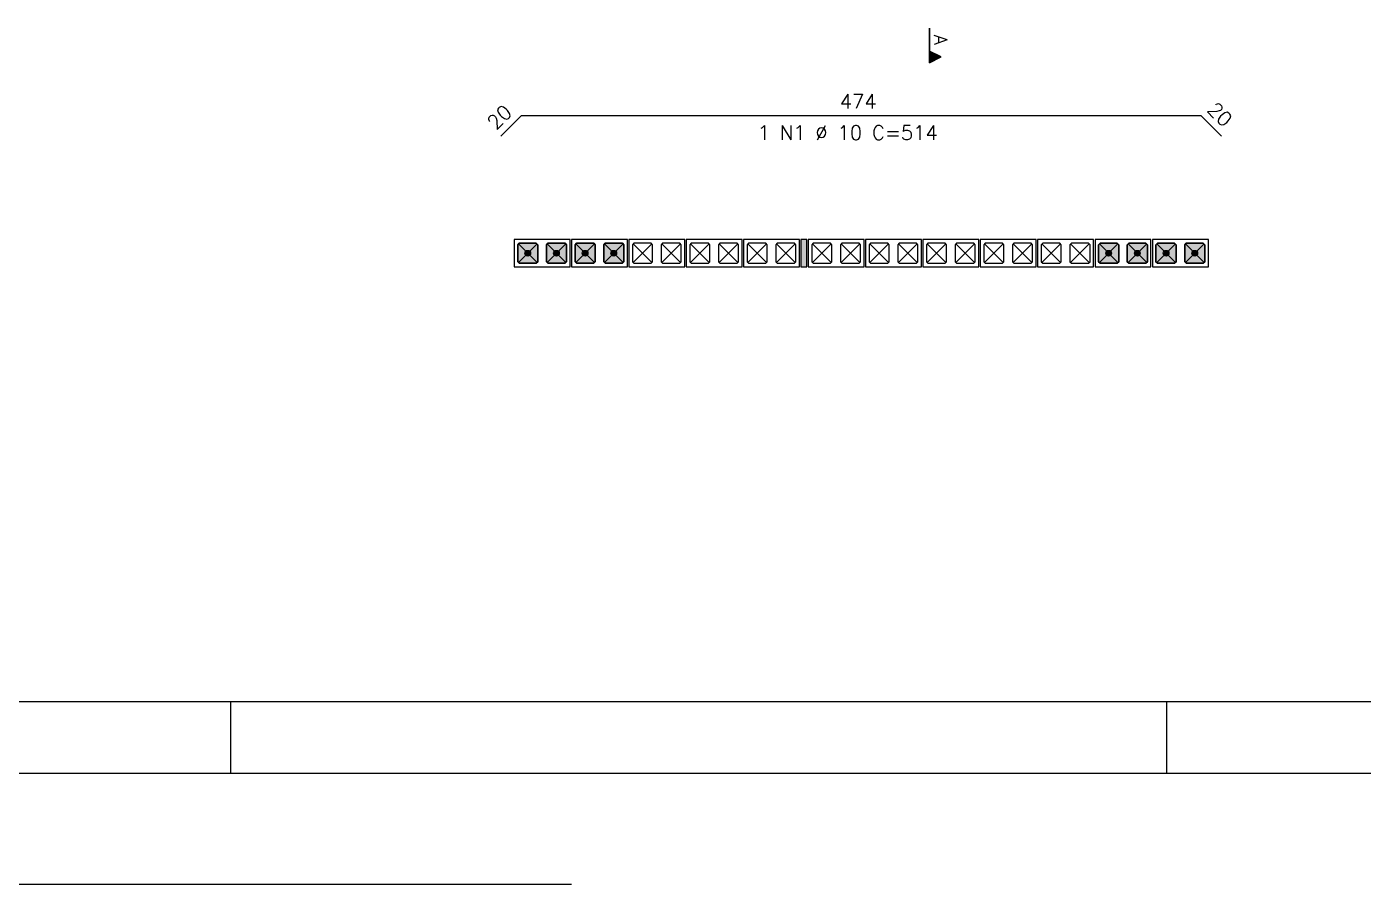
# Model space of a CAD drawing. Extents: x -2 to 121, y -2 to 61.
# Drawn here: x 52.95 to 71.59, y -1.55 to 10.41 of the extents above; entities that cross this region are included whole.
import ezdxf

# ---------------------------------------------------------------- set-up
doc = ezdxf.new("R2010")
doc.units = 0
doc.header["$MEASUREMENT"] = 0
doc.linetypes.add('ESTILO_TQS_0001', pattern=[0.45, 0.3, -0.15])
doc.linetypes.add('HIDDEN', pattern=[0.375, 0.25, -0.125])
doc.layers.get('Defpoints').update_dxf_attribs({"linetype": 'CONTINUOUS'})
for name, color, linetype in [('ARQ_FOLHA', 7, 'CONTINUOUS'), ('PENA_01', 1, 'CONTINUOUS'), ('PENA_02', 2, 'CONTINUOUS'), ('PENA_03', 3, 'CONTINUOUS'), ('PENA_05', 5, 'CONTINUOUS'), ('PENA_11', 252, 'CONTINUOUS'), ('PENA_25', 210, 'CONTINUOUS')]:
    doc.layers.add(name, color=color, linetype=linetype)
doc.styles.get("Standard").update_dxf_attribs({"font": 'ROMANS.SHX'})

msp = doc.modelspace()

# ---------------------------------------------------------------- linework, layer by layer
at = {"layer": 'ARQ_FOLHA', "color": 1}
for p, q in [((55.8, -0.003745), (55.8, 0.996255)), ((68.85, -0.003745), (68.85, 0.996255))]:
    msp.add_line(p, q, dxfattribs=at)
for points in [[(0, -0.003745), (118.9, -0.003745), (118.9, 59.396255), (0, 59.396255)], [(2.5, 0.996255), (117.9, 0.996255), (117.9, 58.396255), (2.5, 58.396255)]]:
    msp.add_lwpolyline(points, close=True, dxfattribs=at)
at = {"layer": 'Defpoints', "color": 8, "linetype": 'HIDDEN', "ltscale": 100}
msp.add_lwpolyline([(-1.95, 60.946255), (-1.95, -1.553745), (120.85, -1.553745), (120.85, 60.946255)], close=True, dxfattribs=at)
at = {"layer": 'PENA_01', "linetype": 'Continuous'}
for p, q in [((59.809207, 7.378275), (60.069207, 7.118275)), ((60.069207, 7.378275), (59.809207, 7.118275)), ((60.469207, 7.378275), (60.209207, 7.118275)), ((60.209207, 7.378275), (60.469207, 7.118275)), ((60.609207, 7.378275), (60.869207, 7.118275)), ((60.869207, 7.378275), (60.609207, 7.118275)), ((61.269207, 7.378275), (61.009207, 7.118275)), ((61.009207, 7.378275), (61.269207, 7.118275)), ((61.409207, 7.378275), (61.669207, 7.118275)), ((61.669207, 7.378275), (61.409207, 7.118275)), ((62.069207, 7.378275), (61.809207, 7.118275)), ((61.809207, 7.378275), (62.069207, 7.118275)), ((62.209207, 7.378275), (62.469207, 7.118275)), ((62.469207, 7.378275), (62.209207, 7.118275)), ((62.869207, 7.378275), (62.609207, 7.118275)), ((62.609207, 7.378275), (62.869207, 7.118275)), ((63.009207, 7.378275), (63.269207, 7.118275)), ((63.269207, 7.378275), (63.009207, 7.118275)), ((63.669207, 7.378275), (63.409207, 7.118275)), ((63.409207, 7.378275), (63.669207, 7.118275)), ((63.909207, 7.378275), (64.169207, 7.118275)), ((64.169207, 7.378275), (63.909207, 7.118275)), ((64.569207, 7.378275), (64.309207, 7.118275)), ((64.309207, 7.378275), (64.569207, 7.118275)), ((64.709207, 7.378275), (64.969207, 7.118275)), ((64.969207, 7.378275), (64.709207, 7.118275)), ((65.369207, 7.378275), (65.109207, 7.118275)), ((65.109207, 7.378275), (65.369207, 7.118275)), ((65.509207, 7.378275), (65.769207, 7.118275)), ((65.769207, 7.378275), (65.509207, 7.118275)), ((66.169207, 7.378275), (65.909207, 7.118275)), ((65.909207, 7.378275), (66.169207, 7.118275)), ((66.309207, 7.378275), (66.569207, 7.118275)), ((66.569207, 7.378275), (66.309207, 7.118275)), ((66.969207, 7.378275), (66.709207, 7.118275)), ((66.709207, 7.378275), (66.969207, 7.118275)), ((67.109207, 7.378275), (67.369207, 7.118275)), ((67.369207, 7.378275), (67.109207, 7.118275)), ((67.769207, 7.378275), (67.509207, 7.118275)), ((67.509207, 7.378275), (67.769207, 7.118275)), ((67.909207, 7.378275), (68.169207, 7.118275)), ((68.169207, 7.378275), (67.909207, 7.118275)), ((68.569207, 7.378275), (68.309207, 7.118275)), ((68.309207, 7.378275), (68.569207, 7.118275)), ((68.709207, 7.378275), (68.969207, 7.118275)), ((68.969207, 7.378275), (68.709207, 7.118275)), ((69.369207, 7.378275), (69.109207, 7.118275)), ((69.109207, 7.378275), (69.369207, 7.118275))]:
    msp.add_line(p, q, dxfattribs=at)
at = {"layer": 'PENA_02', "linetype": 'Continuous'}
for points in [[(59.749207, 7.058275), (60.529207, 7.058275), (60.529207, 7.438275), (59.749207, 7.438275), (59.749207, 7.058275)], [(60.549207, 7.058275), (61.329207, 7.058275), (61.329207, 7.438275), (60.549207, 7.438275), (60.549207, 7.058275)], [(61.349207, 7.058275), (62.129207, 7.058275), (62.129207, 7.438275), (61.349207, 7.438275), (61.349207, 7.058275)], [(62.149207, 7.058275), (62.929207, 7.058275), (62.929207, 7.438275), (62.149207, 7.438275), (62.149207, 7.058275)], [(62.949207, 7.058275), (63.729207, 7.058275), (63.729207, 7.438275), (62.949207, 7.438275), (62.949207, 7.058275)], [(63.829207, 7.438275), (63.749207, 7.438275), (63.749207, 7.058275), (63.829207, 7.058275), (63.829207, 7.438275)], [(63.849207, 7.058275), (64.629207, 7.058275), (64.629207, 7.438275), (63.849207, 7.438275), (63.849207, 7.058275)], [(64.649207, 7.058275), (65.429207, 7.058275), (65.429207, 7.438275), (64.649207, 7.438275), (64.649207, 7.058275)], [(65.449207, 7.058275), (66.229207, 7.058275), (66.229207, 7.438275), (65.449207, 7.438275), (65.449207, 7.058275)], [(66.249207, 7.058275), (67.029207, 7.058275), (67.029207, 7.438275), (66.249207, 7.438275), (66.249207, 7.058275)], [(67.049207, 7.058275), (67.829207, 7.058275), (67.829207, 7.438275), (67.049207, 7.438275), (67.049207, 7.058275)], [(67.849207, 7.058275), (68.629207, 7.058275), (68.629207, 7.438275), (67.849207, 7.438275), (67.849207, 7.058275)], [(68.649207, 7.058275), (69.429207, 7.058275), (69.429207, 7.438275), (68.649207, 7.438275), (68.649207, 7.058275)]]:
    msp.add_lwpolyline(points, dxfattribs=at)
at = {"layer": 'PENA_02', "linetype": 'ESTILO_TQS_0001'}
for points in [[(59.799207, 7.128275), (59.819207, 7.108275), (60.059207, 7.108275), (60.079207, 7.128275), (60.079207, 7.368275), (60.059207, 7.388275), (59.819207, 7.388275), (59.799207, 7.368275), (59.799207, 7.128275)], [(60.199207, 7.128275), (60.219207, 7.108275), (60.459207, 7.108275), (60.479207, 7.128275), (60.479207, 7.368275), (60.459207, 7.388275), (60.219207, 7.388275), (60.199207, 7.368275), (60.199207, 7.128275)], [(60.599207, 7.128275), (60.619207, 7.108275), (60.859207, 7.108275), (60.879207, 7.128275), (60.879207, 7.368275), (60.859207, 7.388275), (60.619207, 7.388275), (60.599207, 7.368275), (60.599207, 7.128275)], [(60.999207, 7.128275), (61.019207, 7.108275), (61.259207, 7.108275), (61.279207, 7.128275), (61.279207, 7.368275), (61.259207, 7.388275), (61.019207, 7.388275), (60.999207, 7.368275), (60.999207, 7.128275)], [(61.399207, 7.128275), (61.419207, 7.108275), (61.659207, 7.108275), (61.679207, 7.128275), (61.679207, 7.368275), (61.659207, 7.388275), (61.419207, 7.388275), (61.399207, 7.368275), (61.399207, 7.128275)], [(61.799207, 7.128275), (61.819207, 7.108275), (62.059207, 7.108275), (62.079207, 7.128275), (62.079207, 7.368275), (62.059207, 7.388275), (61.819207, 7.388275), (61.799207, 7.368275), (61.799207, 7.128275)], [(62.199207, 7.128275), (62.219207, 7.108275), (62.459207, 7.108275), (62.479207, 7.128275), (62.479207, 7.368275), (62.459207, 7.388275), (62.219207, 7.388275), (62.199207, 7.368275), (62.199207, 7.128275)], [(62.599207, 7.128275), (62.619207, 7.108275), (62.859207, 7.108275), (62.879207, 7.128275), (62.879207, 7.368275), (62.859207, 7.388275), (62.619207, 7.388275), (62.599207, 7.368275), (62.599207, 7.128275)], [(62.999207, 7.128275), (63.019207, 7.108275), (63.259207, 7.108275), (63.279207, 7.128275), (63.279207, 7.368275), (63.259207, 7.388275), (63.019207, 7.388275), (62.999207, 7.368275), (62.999207, 7.128275)], [(63.399207, 7.128275), (63.419207, 7.108275), (63.659207, 7.108275), (63.679207, 7.128275), (63.679207, 7.368275), (63.659207, 7.388275), (63.419207, 7.388275), (63.399207, 7.368275), (63.399207, 7.128275)], [(63.899207, 7.128275), (63.919207, 7.108275), (64.159207, 7.108275), (64.179207, 7.128275), (64.179207, 7.368275), (64.159207, 7.388275), (63.919207, 7.388275), (63.899207, 7.368275), (63.899207, 7.128275)], [(64.299207, 7.128275), (64.319207, 7.108275), (64.559207, 7.108275), (64.579207, 7.128275), (64.579207, 7.368275), (64.559207, 7.388275), (64.319207, 7.388275), (64.299207, 7.368275), (64.299207, 7.128275)], [(64.699207, 7.128275), (64.719207, 7.108275), (64.959207, 7.108275), (64.979207, 7.128275), (64.979207, 7.368275), (64.959207, 7.388275), (64.719207, 7.388275), (64.699207, 7.368275), (64.699207, 7.128275)], [(65.099207, 7.128275), (65.119207, 7.108275), (65.359207, 7.108275), (65.379207, 7.128275), (65.379207, 7.368275), (65.359207, 7.388275), (65.119207, 7.388275), (65.099207, 7.368275), (65.099207, 7.128275)], [(65.499207, 7.128275), (65.519207, 7.108275), (65.759207, 7.108275), (65.779207, 7.128275), (65.779207, 7.368275), (65.759207, 7.388275), (65.519207, 7.388275), (65.499207, 7.368275), (65.499207, 7.128275)], [(65.899207, 7.128275), (65.919207, 7.108275), (66.159207, 7.108275), (66.179207, 7.128275), (66.179207, 7.368275), (66.159207, 7.388275), (65.919207, 7.388275), (65.899207, 7.368275), (65.899207, 7.128275)], [(66.299207, 7.128275), (66.319207, 7.108275), (66.559207, 7.108275), (66.579207, 7.128275), (66.579207, 7.368275), (66.559207, 7.388275), (66.319207, 7.388275), (66.299207, 7.368275), (66.299207, 7.128275)], [(66.699207, 7.128275), (66.719207, 7.108275), (66.959207, 7.108275), (66.979207, 7.128275), (66.979207, 7.368275), (66.959207, 7.388275), (66.719207, 7.388275), (66.699207, 7.368275), (66.699207, 7.128275)], [(67.099207, 7.128275), (67.119207, 7.108275), (67.359207, 7.108275), (67.379207, 7.128275), (67.379207, 7.368275), (67.359207, 7.388275), (67.119207, 7.388275), (67.099207, 7.368275), (67.099207, 7.128275)], [(67.499207, 7.128275), (67.519207, 7.108275), (67.759207, 7.108275), (67.779207, 7.128275), (67.779207, 7.368275), (67.759207, 7.388275), (67.519207, 7.388275), (67.499207, 7.368275), (67.499207, 7.128275)], [(67.899207, 7.128275), (67.919207, 7.108275), (68.159207, 7.108275), (68.179207, 7.128275), (68.179207, 7.368275), (68.159207, 7.388275), (67.919207, 7.388275), (67.899207, 7.368275), (67.899207, 7.128275)], [(68.299207, 7.128275), (68.319207, 7.108275), (68.559207, 7.108275), (68.579207, 7.128275), (68.579207, 7.368275), (68.559207, 7.388275), (68.319207, 7.388275), (68.299207, 7.368275), (68.299207, 7.128275)], [(68.699207, 7.128275), (68.719207, 7.108275), (68.959207, 7.108275), (68.979207, 7.128275), (68.979207, 7.368275), (68.959207, 7.388275), (68.719207, 7.388275), (68.699207, 7.368275), (68.699207, 7.128275)], [(69.099207, 7.128275), (69.119207, 7.108275), (69.359207, 7.108275), (69.379207, 7.128275), (69.379207, 7.368275), (69.359207, 7.388275), (69.119207, 7.388275), (69.099207, 7.368275), (69.099207, 7.128275)]]:
    msp.add_lwpolyline(points, dxfattribs=at)
at = {"layer": 'PENA_03', "linetype": 'Continuous'}
for p, q in [((65.539253, 10.390467), (65.539253, 9.904085)), ((65.539949, 10.06967), (65.539949, 10.390467)), ((65.705186, 9.987051), (65.539948, 10.06967)), ((65.539949, 9.905213), (65.539949, 10.06889)), ((65.703625, 9.987051), (65.539949, 10.06889)), ((65.552017, 9.910467), (65.552017, 10.063636)), ((65.539253, 9.904085), (65.705186, 9.987051)), ((65.539948, 9.905213), (65.703625, 9.987051)), ((65.564781, 9.916849), (65.564781, 10.057254)), ((65.577545, 9.923231), (65.577545, 10.050872)), ((65.590309, 9.929613), (65.590309, 10.04449)), ((65.603073, 9.935995), (65.603073, 10.038108)), ((65.615837, 9.942377), (65.615837, 10.031726)), ((65.628601, 9.948759), (65.628601, 10.025344)), ((65.641365, 9.955141), (65.641365, 10.018962)), ((65.654129, 9.961523), (65.654129, 10.01258)), ((65.666893, 9.967905), (65.666893, 10.006198)), ((65.679658, 9.974287), (65.679658, 9.999816)), ((65.692422, 9.980669), (65.692422, 9.993433))]:
    msp.add_line(p, q, dxfattribs=at)
for points in [[(60.059207, 7.388275), (60.079207, 7.368275), (60.079207, 7.128275), (60.059207, 7.108275), (59.819207, 7.108275), (59.799207, 7.128275), (59.799207, 7.368275), (59.819207, 7.388275), (60.059207, 7.388275)], [(60.459207, 7.388275), (60.479207, 7.368275), (60.479207, 7.128275), (60.459207, 7.108275), (60.219207, 7.108275), (60.199207, 7.128275), (60.199207, 7.368275), (60.219207, 7.388275), (60.459207, 7.388275)], [(60.859207, 7.388275), (60.879207, 7.368275), (60.879207, 7.128275), (60.859207, 7.108275), (60.619207, 7.108275), (60.599207, 7.128275), (60.599207, 7.368275), (60.619207, 7.388275), (60.859207, 7.388275)], [(61.259207, 7.388275), (61.279207, 7.368275), (61.279207, 7.128275), (61.259207, 7.108275), (61.019207, 7.108275), (60.999207, 7.128275), (60.999207, 7.368275), (61.019207, 7.388275), (61.259207, 7.388275)], [(68.159207, 7.388275), (68.179207, 7.368275), (68.179207, 7.128275), (68.159207, 7.108275), (67.919207, 7.108275), (67.899207, 7.128275), (67.899207, 7.368275), (67.919207, 7.388275), (68.159207, 7.388275)], [(68.559207, 7.388275), (68.579207, 7.368275), (68.579207, 7.128275), (68.559207, 7.108275), (68.319207, 7.108275), (68.299207, 7.128275), (68.299207, 7.368275), (68.319207, 7.388275), (68.559207, 7.388275)], [(68.959207, 7.388275), (68.979207, 7.368275), (68.979207, 7.128275), (68.959207, 7.108275), (68.719207, 7.108275), (68.699207, 7.128275), (68.699207, 7.368275), (68.719207, 7.388275), (68.959207, 7.388275)], [(69.359207, 7.388275), (69.379207, 7.368275), (69.379207, 7.128275), (69.359207, 7.108275), (69.119207, 7.108275), (69.099207, 7.128275), (69.099207, 7.368275), (69.119207, 7.388275), (69.359207, 7.388275)]]:
    msp.add_lwpolyline(points, dxfattribs=at)
for centre in [(59.939207, 7.248275), (60.339207, 7.248275), (60.739207, 7.248275), (61.139207, 7.248275), (68.039207, 7.248275), (68.439207, 7.248275), (68.839207, 7.248275), (69.239207, 7.248275)]:
    msp.add_circle(centre, 0.04, dxfattribs=at)
for points in [[(59.979207, 7.248275), (59.919207, 7.282916), (59.901619, 7.261956)], [(59.979207, 7.248275), (59.946153, 7.287668), (59.919207, 7.282916)], [(59.979207, 7.248275), (59.969849, 7.273987), (59.946153, 7.287668)], [(60.379207, 7.248275), (60.319207, 7.282916), (60.301619, 7.261956)], [(60.379207, 7.248275), (60.346153, 7.287668), (60.319207, 7.282916)], [(60.379207, 7.248275), (60.369849, 7.273987), (60.346153, 7.287668)], [(60.779207, 7.248275), (60.719207, 7.282916), (60.701619, 7.261956)], [(60.779207, 7.248275), (60.746153, 7.287668), (60.719207, 7.282916)], [(60.779207, 7.248275), (60.769849, 7.273987), (60.746153, 7.287668)], [(61.179207, 7.248275), (61.119207, 7.282916), (61.101619, 7.261956)], [(61.179207, 7.248275), (61.146153, 7.287668), (61.119207, 7.282916)], [(61.179207, 7.248275), (61.169849, 7.273987), (61.146153, 7.287668)], [(68.079207, 7.248275), (68.019207, 7.282916), (68.001619, 7.261956)], [(68.079207, 7.248275), (68.046153, 7.287668), (68.019207, 7.282916)], [(68.079207, 7.248275), (68.069849, 7.273987), (68.046153, 7.287668)], [(68.479207, 7.248275), (68.419207, 7.282916), (68.401619, 7.261956)], [(68.479207, 7.248275), (68.446153, 7.287668), (68.419207, 7.282916)], [(68.479207, 7.248275), (68.469849, 7.273987), (68.446153, 7.287668)], [(68.879207, 7.248275), (68.819207, 7.282916), (68.801619, 7.261956)], [(68.879207, 7.248275), (68.846153, 7.287668), (68.819207, 7.282916)], [(68.879207, 7.248275), (68.869849, 7.273987), (68.846153, 7.287668)], [(69.279207, 7.248275), (69.219207, 7.282916), (69.201619, 7.261956)], [(69.279207, 7.248275), (69.246153, 7.287668), (69.219207, 7.282916)], [(69.279207, 7.248275), (69.269849, 7.273987), (69.246153, 7.287668)], [(59.979207, 7.248275), (59.901619, 7.261956), (59.901619, 7.234595)], [(59.979207, 7.248275), (59.901619, 7.234595), (59.919207, 7.213634)], [(59.979207, 7.248275), (59.919207, 7.213634), (59.946153, 7.208883)], [(59.979207, 7.248275), (59.946153, 7.208883), (59.969849, 7.222564)], [(59.979207, 7.248275), (59.969849, 7.222564), (59.979207, 7.248275)], [(60.379207, 7.248275), (60.301619, 7.261956), (60.301619, 7.234595)], [(60.379207, 7.248275), (60.301619, 7.234595), (60.319207, 7.213634)], [(60.379207, 7.248275), (60.319207, 7.213634), (60.346153, 7.208883)], [(60.379207, 7.248275), (60.346153, 7.208883), (60.369849, 7.222564)], [(60.379207, 7.248275), (60.369849, 7.222564), (60.379207, 7.248275)], [(60.779207, 7.248275), (60.701619, 7.261956), (60.701619, 7.234595)], [(60.779207, 7.248275), (60.701619, 7.234595), (60.719207, 7.213634)], [(60.779207, 7.248275), (60.719207, 7.213634), (60.746153, 7.208883)], [(60.779207, 7.248275), (60.746153, 7.208883), (60.769849, 7.222564)], [(60.779207, 7.248275), (60.769849, 7.222564), (60.779207, 7.248275)], [(61.179207, 7.248275), (61.101619, 7.261956), (61.101619, 7.234595)], [(61.179207, 7.248275), (61.101619, 7.234595), (61.119207, 7.213634)], [(61.179207, 7.248275), (61.119207, 7.213634), (61.146153, 7.208883)], [(61.179207, 7.248275), (61.146153, 7.208883), (61.169849, 7.222564)], [(61.179207, 7.248275), (61.169849, 7.222564), (61.179207, 7.248275)], [(68.079207, 7.248275), (68.001619, 7.261956), (68.001619, 7.234595)], [(68.079207, 7.248275), (68.001619, 7.234595), (68.019207, 7.213634)], [(68.079207, 7.248275), (68.019207, 7.213634), (68.046153, 7.208883)], [(68.079207, 7.248275), (68.046153, 7.208883), (68.069849, 7.222564)], [(68.079207, 7.248275), (68.069849, 7.222564), (68.079207, 7.248275)], [(68.479207, 7.248275), (68.401619, 7.261956), (68.401619, 7.234595)], [(68.479207, 7.248275), (68.401619, 7.234595), (68.419207, 7.213634)], [(68.479207, 7.248275), (68.419207, 7.213634), (68.446153, 7.208883)], [(68.479207, 7.248275), (68.446153, 7.208883), (68.469849, 7.222564)], [(68.479207, 7.248275), (68.469849, 7.222564), (68.479207, 7.248275)], [(68.879207, 7.248275), (68.801619, 7.261956), (68.801619, 7.234595)], [(68.879207, 7.248275), (68.801619, 7.234595), (68.819207, 7.213634)], [(68.879207, 7.248275), (68.819207, 7.213634), (68.846153, 7.208883)], [(68.879207, 7.248275), (68.846153, 7.208883), (68.869849, 7.222564)], [(68.879207, 7.248275), (68.869849, 7.222564), (68.879207, 7.248275)], [(69.279207, 7.248275), (69.201619, 7.261956), (69.201619, 7.234595)], [(69.279207, 7.248275), (69.201619, 7.234595), (69.219207, 7.213634)], [(69.279207, 7.248275), (69.219207, 7.213634), (69.246153, 7.208883)], [(69.279207, 7.248275), (69.246153, 7.208883), (69.269849, 7.222564)], [(69.279207, 7.248275), (69.269849, 7.222564), (69.279207, 7.248275)]]:
    msp.add_solid(points, dxfattribs=at)
at = {"layer": 'PENA_05', "linetype": 'Continuous'}
for p, q in [((59.849207, 9.166945), (59.566364, 8.884102)), ((69.329207, 9.166945), (59.849207, 9.166945)), ((69.612049, 8.884102), (69.329207, 9.166945))]:
    msp.add_line(p, q, dxfattribs=at)
at = {"layer": 'PENA_11', "linetype": 'Continuous'}
for points in [[(60.059207, 7.388275), (59.819207, 7.108275), (59.799207, 7.128275)], [(60.059207, 7.388275), (59.799207, 7.128275), (59.799207, 7.368275)], [(60.059207, 7.388275), (59.799207, 7.368275), (59.819207, 7.388275)], [(60.059207, 7.388275), (60.059207, 7.108275), (59.819207, 7.108275)], [(60.059207, 7.388275), (59.819207, 7.388275), (60.059207, 7.388275)], [(60.059207, 7.388275), (60.079207, 7.368275), (60.079207, 7.128275)], [(60.059207, 7.388275), (60.079207, 7.128275), (60.059207, 7.108275)], [(60.459207, 7.388275), (60.219207, 7.108275), (60.199207, 7.128275)], [(60.459207, 7.388275), (60.199207, 7.128275), (60.199207, 7.368275)], [(60.459207, 7.388275), (60.199207, 7.368275), (60.219207, 7.388275)], [(60.459207, 7.388275), (60.459207, 7.108275), (60.219207, 7.108275)], [(60.459207, 7.388275), (60.219207, 7.388275), (60.459207, 7.388275)], [(60.459207, 7.388275), (60.479207, 7.368275), (60.479207, 7.128275)], [(60.459207, 7.388275), (60.479207, 7.128275), (60.459207, 7.108275)], [(60.859207, 7.388275), (60.619207, 7.108275), (60.599207, 7.128275)], [(60.859207, 7.388275), (60.599207, 7.128275), (60.599207, 7.368275)], [(60.859207, 7.388275), (60.599207, 7.368275), (60.619207, 7.388275)], [(60.859207, 7.388275), (60.859207, 7.108275), (60.619207, 7.108275)], [(60.859207, 7.388275), (60.619207, 7.388275), (60.859207, 7.388275)], [(60.859207, 7.388275), (60.879207, 7.368275), (60.879207, 7.128275)], [(60.859207, 7.388275), (60.879207, 7.128275), (60.859207, 7.108275)], [(61.259207, 7.388275), (61.019207, 7.108275), (60.999207, 7.128275)], [(61.259207, 7.388275), (60.999207, 7.128275), (60.999207, 7.368275)], [(61.259207, 7.388275), (60.999207, 7.368275), (61.019207, 7.388275)], [(61.259207, 7.388275), (61.259207, 7.108275), (61.019207, 7.108275)], [(61.259207, 7.388275), (61.019207, 7.388275), (61.259207, 7.388275)], [(61.259207, 7.388275), (61.279207, 7.368275), (61.279207, 7.128275)], [(61.259207, 7.388275), (61.279207, 7.128275), (61.259207, 7.108275)], [(68.159207, 7.388275), (67.919207, 7.108275), (67.899207, 7.128275)], [(68.159207, 7.388275), (67.899207, 7.128275), (67.899207, 7.368275)], [(68.159207, 7.388275), (67.899207, 7.368275), (67.919207, 7.388275)], [(68.159207, 7.388275), (68.159207, 7.108275), (67.919207, 7.108275)], [(68.159207, 7.388275), (67.919207, 7.388275), (68.159207, 7.388275)], [(68.159207, 7.388275), (68.179207, 7.368275), (68.179207, 7.128275)], [(68.159207, 7.388275), (68.179207, 7.128275), (68.159207, 7.108275)], [(68.559207, 7.388275), (68.319207, 7.108275), (68.299207, 7.128275)], [(68.559207, 7.388275), (68.299207, 7.128275), (68.299207, 7.368275)], [(68.559207, 7.388275), (68.299207, 7.368275), (68.319207, 7.388275)], [(68.559207, 7.388275), (68.559207, 7.108275), (68.319207, 7.108275)], [(68.559207, 7.388275), (68.319207, 7.388275), (68.559207, 7.388275)], [(68.559207, 7.388275), (68.579207, 7.368275), (68.579207, 7.128275)], [(68.559207, 7.388275), (68.579207, 7.128275), (68.559207, 7.108275)], [(68.959207, 7.388275), (68.719207, 7.108275), (68.699207, 7.128275)], [(68.959207, 7.388275), (68.699207, 7.128275), (68.699207, 7.368275)], [(68.959207, 7.388275), (68.699207, 7.368275), (68.719207, 7.388275)], [(68.959207, 7.388275), (68.959207, 7.108275), (68.719207, 7.108275)], [(68.959207, 7.388275), (68.719207, 7.388275), (68.959207, 7.388275)], [(68.959207, 7.388275), (68.979207, 7.368275), (68.979207, 7.128275)], [(68.959207, 7.388275), (68.979207, 7.128275), (68.959207, 7.108275)], [(69.359207, 7.388275), (69.119207, 7.108275), (69.099207, 7.128275)], [(69.359207, 7.388275), (69.099207, 7.128275), (69.099207, 7.368275)], [(69.359207, 7.388275), (69.099207, 7.368275), (69.119207, 7.388275)], [(69.359207, 7.388275), (69.359207, 7.108275), (69.119207, 7.108275)], [(69.359207, 7.388275), (69.119207, 7.388275), (69.359207, 7.388275)], [(69.359207, 7.388275), (69.379207, 7.368275), (69.379207, 7.128275)], [(69.359207, 7.388275), (69.379207, 7.128275), (69.359207, 7.108275)]]:
    msp.add_solid(points, dxfattribs=at)
at = {"layer": 'PENA_25', "linetype": 'Continuous'}
msp.add_lwpolyline([(63.829207, 7.438275), (63.749207, 7.438275), (63.749207, 7.058275), (63.829207, 7.058275), (63.829207, 7.438275)], dxfattribs=at)
for points in [[(63.829207, 7.438275), (63.749207, 7.438275), (63.749207, 7.058275)], [(63.829207, 7.438275), (63.749207, 7.058275), (63.829207, 7.058275)], [(63.829207, 7.438275), (63.829207, 7.058275), (63.829207, 7.438275)]]:
    msp.add_solid(points, dxfattribs=at)

# ---------------------------------------------------------------- texts
at = {"layer": 'PENA_03', "linetype": 'Continuous'}
for s, height, rotation, p in [('A', 0.18, 270, (65.606282, 10.293913)), ('20', 0.2, 315, (69.399917, 9.237656)), ('20', 0.2, 45, (59.495653, 8.954813))]:
    msp.add_text(s, height=height, rotation=rotation, dxfattribs=at).set_placement(p)
for s, p in [('474', (64.289207, 9.266945)), ('1 N1 %%c 10 C=514', (63.14476, 8.831131))]:
    msp.add_text(s, height=0.2, dxfattribs=at).set_placement(p)

doc.saveas('drawing.dxf')
